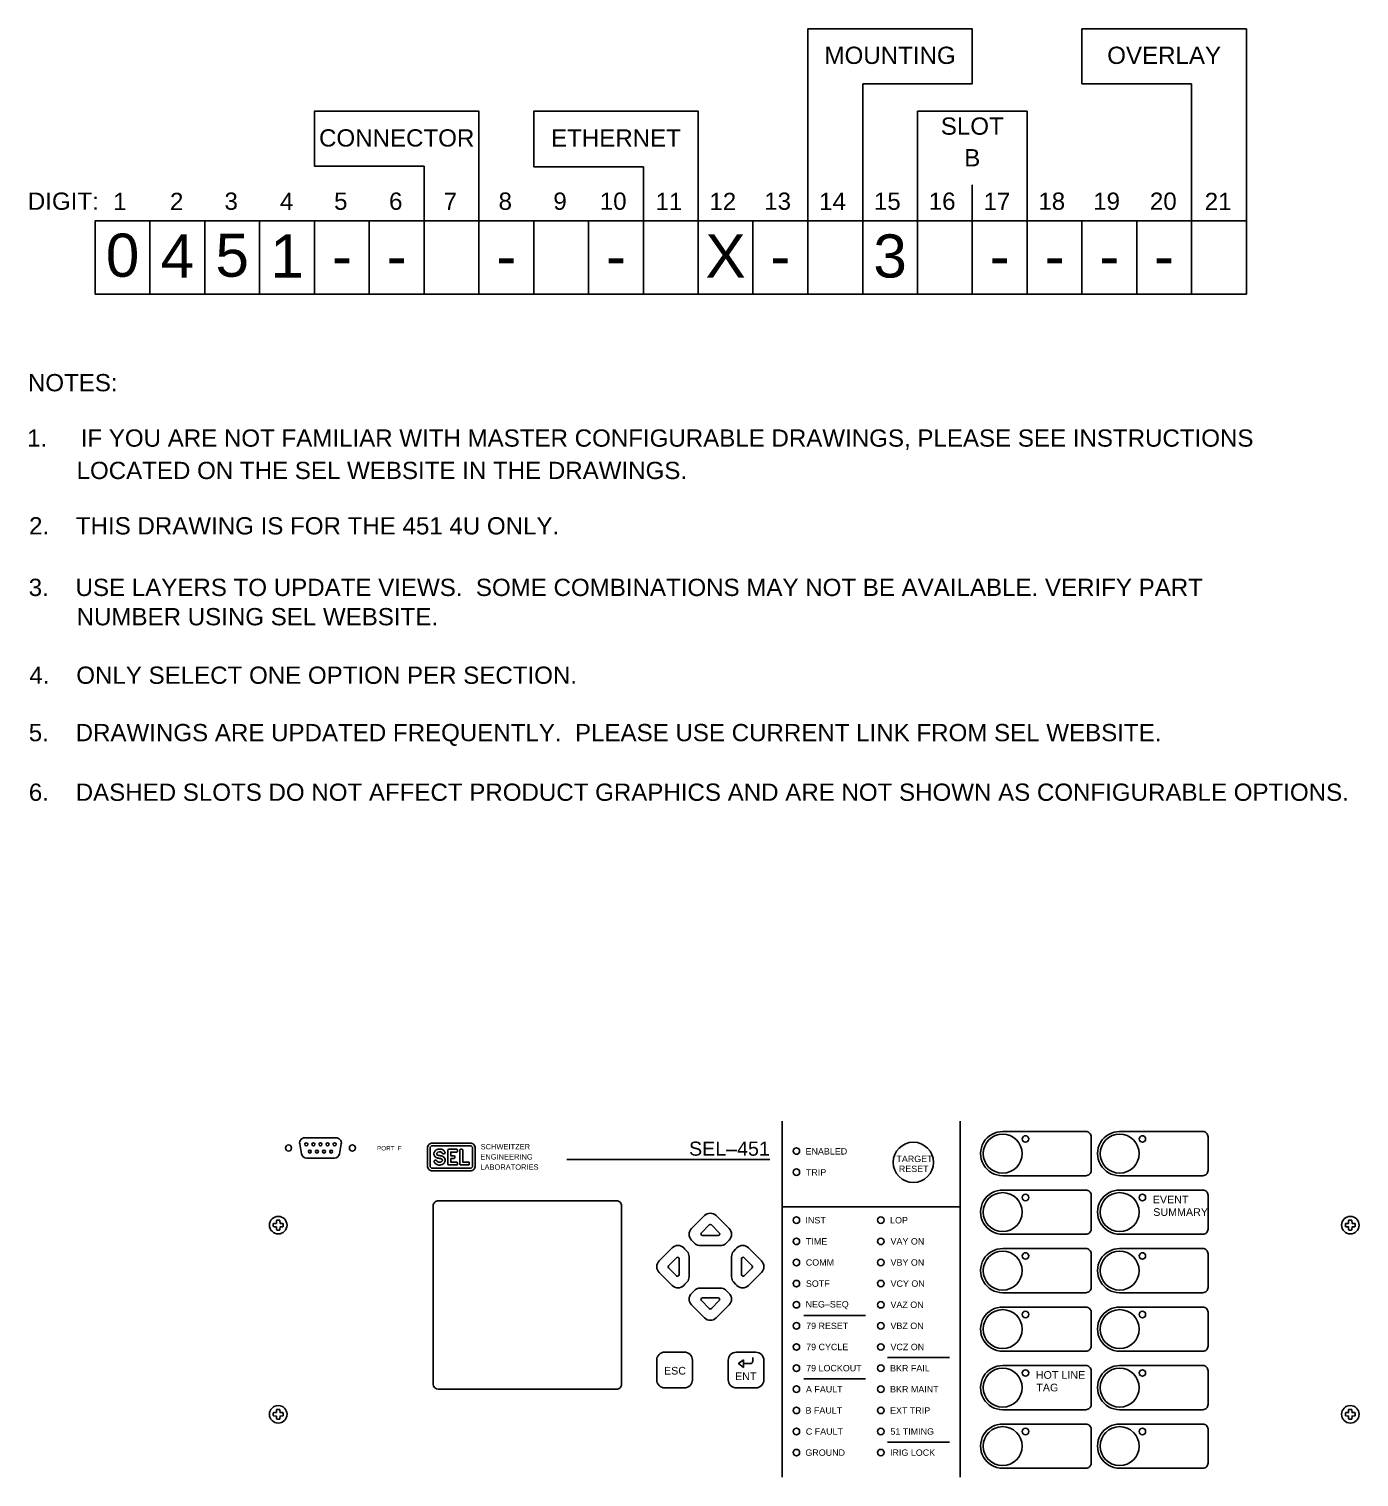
# Model space of a CAD drawing. Extents: x 1 to 47, y 1 to 35.
# Drawn here: x 0.99 to 21.46, y 12.72 to 35 of the extents above; entities that cross this region are included whole.
import ezdxf
from ezdxf.enums import TextEntityAlignment as Align

# ---------------------------------------------------------------- set-up
doc = ezdxf.new("R2010")
doc.units = 0
doc.header["$MEASUREMENT"] = 0
doc.layers.add('6.00_____[DWG]', color=7, linetype='CONTINUOUS')
doc.styles.add('Arial', font='arial.ttf')

msp = doc.modelspace()

# ---------------------------------------------------------------- linework, layer by layer
at = {"layer": '6.00_____[DWG]'}
for points in [[(13.82, 34.156), (15.507, 34.156), (15.507, 35), (12.976, 35), (12.976, 32.047), (13.82, 32.047), (13.82, 34.156)], [(18.882, 34.156), (17.195, 34.156), (17.195, 35), (19.726, 35), (19.726, 32.047), (18.882, 32.047), (18.882, 34.156)], [(7.07, 32.891), (5.382, 32.891), (5.382, 33.734), (7.913, 33.734), (7.913, 32.047), (7.07, 32.047), (7.07, 32.891)], [(10.445, 32.881), (8.757, 32.881), (8.757, 33.734), (11.289, 33.734), (11.289, 32.047), (10.445, 32.047), (10.445, 32.881)], [(16.351, 32.047), (16.351, 33.734), (14.664, 33.734), (14.664, 32.047), (16.351, 32.047)], [(15.507, 32.602), (15.507, 32.047)], [(2.851, 30.922), (2.007, 30.922), (2.007, 32.047), (2.851, 32.047), (2.851, 30.922)], [(3.695, 30.922), (2.851, 30.922), (2.851, 32.047), (3.695, 32.047), (3.695, 30.922)], [(4.538, 30.922), (3.695, 30.922), (3.695, 32.047), (4.538, 32.047), (4.538, 30.922)], [(5.382, 30.922), (4.538, 30.922), (4.538, 32.047), (5.382, 32.047), (5.382, 30.922)], [(6.226, 30.922), (5.382, 30.922), (5.382, 32.047), (6.226, 32.047), (6.226, 30.922)], [(7.07, 30.922), (6.226, 30.922), (6.226, 32.047), (7.07, 32.047), (7.07, 30.922)], [(7.913, 30.922), (7.07, 30.922), (7.07, 32.047), (7.913, 32.047), (7.913, 30.922)], [(8.757, 30.922), (7.913, 30.922), (7.913, 32.047), (8.757, 32.047), (8.757, 30.922)], [(9.601, 30.922), (8.757, 30.922), (8.757, 32.047), (9.601, 32.047), (9.601, 30.922)], [(10.445, 30.922), (9.601, 30.922), (9.601, 32.047), (10.445, 32.047), (10.445, 30.922)], [(11.289, 30.922), (10.445, 30.922), (10.445, 32.047), (11.289, 32.047), (11.289, 30.922)], [(12.132, 30.922), (11.289, 30.922), (11.289, 32.047), (12.132, 32.047), (12.132, 30.922)], [(12.976, 30.922), (12.132, 30.922), (12.132, 32.047), (12.976, 32.047), (12.976, 30.922)], [(13.82, 30.922), (12.976, 30.922), (12.976, 32.047), (13.82, 32.047), (13.82, 30.922)], [(14.664, 30.922), (13.82, 30.922), (13.82, 32.047), (14.664, 32.047), (14.664, 30.922)], [(15.507, 30.922), (14.664, 30.922), (14.664, 32.047), (15.507, 32.047), (15.507, 30.922)], [(16.351, 30.922), (15.507, 30.922), (15.507, 32.047), (16.351, 32.047), (16.351, 30.922)], [(17.195, 30.922), (16.351, 30.922), (16.351, 32.047), (17.195, 32.047), (17.195, 30.922)], [(18.038, 30.922), (17.195, 30.922), (17.195, 32.047), (18.038, 32.047), (18.038, 30.922)], [(18.882, 30.922), (18.038, 30.922), (18.038, 32.047), (18.882, 32.047), (18.882, 30.922)], [(19.726, 30.922), (18.882, 30.922), (18.882, 32.047), (19.726, 32.047), (19.726, 30.922)], [(12.58, 18.199), (12.58, 12.723)], [(15.32, 18.199), (15.32, 12.723)], [(12.391, 17.609), (9.267, 17.609)], [(12.58, 16.881), (15.32, 16.881)], [(12.912, 15.211), (13.866, 15.211)], [(14.202, 14.561), (15.156, 14.561)], [(12.912, 14.236), (13.866, 14.236)], [(14.202, 13.261), (15.156, 13.261)]]:
    msp.add_lwpolyline(points, dxfattribs=at)
for points in [[(5.233, 17.941), (5.717, 17.941, -0.46318), (5.795, 17.849), (5.768, 17.696, -0.363045), (5.69, 17.63), (5.26, 17.63, -0.360245), (5.182, 17.695), (5.155, 17.849, -0.463312)], [(7.855, 17.508, -0.414214), (7.782, 17.434), (7.197, 17.434, -0.414214), (7.123, 17.508), (7.123, 17.786, -0.414214), (7.197, 17.86), (7.782, 17.86, -0.414214), (7.855, 17.786)], [(15.979, 18.039, 1.005574), (15.975, 17.359), (17.256, 17.359, 0.414214), (17.336, 17.439), (17.336, 17.959, 0.414214), (17.256, 18.039), (15.975, 18.039)], [(17.779, 18.039, 1.005574), (17.775, 17.359), (19.056, 17.359, 0.414214), (19.136, 17.439), (19.136, 17.959, 0.414214), (19.056, 18.039), (17.775, 18.039)], [(7.816, 17.508, -0.414214), (7.782, 17.473), (7.197, 17.473, -0.414214), (7.162, 17.508), (7.162, 17.786, -0.414214), (7.197, 17.821), (7.782, 17.821, -0.414214), (7.816, 17.786)], [(7.304, 17.769, 0.192116), (7.241, 17.744, 0.12608), (7.222, 17.707, 0.336344), (7.257, 17.639, 0.087668), (7.307, 17.625, -0.022201), (7.322, 17.623, -0.039737), (7.333, 17.619, -0.23043), (7.351, 17.601, -0.182747), (7.349, 17.587, -0.221111), (7.316, 17.568, -0.058363), (7.295, 17.568, -0.13415), (7.273, 17.579, 0.006668), (7.261, 17.594, 0.085557), (7.258, 17.596, 0.231613), (7.229, 17.593, 0.170757), (7.223, 17.586, 0.118457), (7.224, 17.574, 0.153081), (7.25, 17.542, 0.186266), (7.312, 17.523, 0.192116), (7.374, 17.548, 0.12608), (7.394, 17.586, 0.336344), (7.359, 17.654, 0.087668), (7.308, 17.668, -0.022201), (7.294, 17.67, -0.039737), (7.283, 17.673, -0.23043), (7.265, 17.691, -0.182747), (7.266, 17.706, -0.221111), (7.3, 17.724, -0.058363), (7.321, 17.725, -0.13415), (7.343, 17.714, 0.006668), (7.355, 17.699, 0.085557), (7.357, 17.697, 0.231613), (7.387, 17.699, 0.170757), (7.393, 17.707, 0.118457), (7.391, 17.719, 0.153081), (7.366, 17.751, 0.186266)], [(7.479, 17.624), (7.479, 17.568), (7.571, 17.568, -0.424366), (7.582, 17.557), (7.582, 17.537, -0.404134), (7.571, 17.525), (7.449, 17.525, -0.432614), (7.437, 17.538), (7.437, 17.753, -0.396049), (7.449, 17.766), (7.571, 17.766, -0.424366), (7.582, 17.754), (7.582, 17.734, -0.404134), (7.571, 17.723), (7.479, 17.723), (7.479, 17.667), (7.533, 17.667, -0.353971), (7.541, 17.657), (7.541, 17.657), (7.541, 17.634, -0.353971), (7.533, 17.624)], [(7.632, 17.766), (7.653, 17.766, -0.432614), (7.665, 17.753), (7.665, 17.568), (7.754, 17.568, -0.424366), (7.765, 17.557), (7.765, 17.537, -0.404134), (7.754, 17.525), (7.632, 17.525, -0.432614), (7.62, 17.538), (7.62, 17.753, -0.396049)], [(7.21, 14.154), (7.21, 16.894, -0.414219), (7.29, 16.974), (10.03, 16.974, -0.414264), (10.11, 16.894), (10.11, 14.154, -0.41431), (10.03, 14.074), (7.29, 14.074, -0.414061)], [(15.979, 17.139, 1.005574), (15.975, 16.459), (17.256, 16.459, 0.414214), (17.336, 16.539), (17.336, 17.059, 0.414214), (17.256, 17.139), (15.975, 17.139)], [(17.779, 17.139, 1.005574), (17.775, 16.459), (19.056, 16.459, 0.414214), (19.136, 16.539), (19.136, 17.059, 0.414214), (19.056, 17.139), (17.775, 17.139)], [(11.631, 16.286, 0.176539), (11.709, 16.313), (11.746, 16.349), (11.765, 16.368, 0.414214), (11.765, 16.545), (11.563, 16.746, 0.414214), (11.387, 16.746), (11.185, 16.545, 0.414214), (11.185, 16.368), (11.204, 16.349), (11.241, 16.313, 0.176539), (11.319, 16.286)], [(11.492, 16.602), (11.613, 16.48, -0.66386), (11.596, 16.44), (11.354, 16.44, -0.66386), (11.337, 16.48), (11.458, 16.602, -0.408376)], [(11.147, 15.803, -0.176539), (11.12, 15.725), (11.085, 15.688), (11.066, 15.669, -0.414214), (10.889, 15.669), (10.687, 15.87, -0.414214), (10.687, 16.047), (10.889, 16.249, -0.414214), (11.066, 16.249), (11.085, 16.23), (11.12, 16.193, -0.176539), (11.147, 16.114)], [(11.803, 15.803, 0.176539), (11.83, 15.725), (11.865, 15.688), (11.884, 15.669, 0.414214), (12.061, 15.669), (12.263, 15.87, 0.414214), (12.263, 16.047), (12.061, 16.249, 0.414214), (11.884, 16.249), (11.865, 16.23), (11.83, 16.193, 0.176539), (11.803, 16.114)], [(10.832, 15.942), (10.953, 15.82, 0.66386), (10.994, 15.837), (10.994, 16.08, 0.66386), (10.953, 16.097), (10.832, 15.975, 0.408376)], [(12.118, 15.942), (11.997, 15.82, -0.66386), (11.956, 15.837), (11.956, 16.08, -0.66386), (11.997, 16.097), (12.118, 15.975, -0.408376)], [(15.979, 16.239, 1.005574), (15.975, 15.559), (17.256, 15.559, 0.414214), (17.336, 15.639), (17.336, 16.159, 0.414214), (17.256, 16.239), (15.975, 16.239)], [(17.779, 16.239, 1.005574), (17.775, 15.559), (19.056, 15.559, 0.414214), (19.136, 15.639), (19.136, 16.159, 0.414214), (19.056, 16.239), (17.775, 16.239)], [(11.631, 15.631, -0.176539), (11.709, 15.604), (11.746, 15.568), (11.765, 15.549, -0.414214), (11.765, 15.372), (11.563, 15.171, -0.414214), (11.387, 15.171), (11.185, 15.372, -0.414214), (11.185, 15.549), (11.204, 15.568), (11.241, 15.604, -0.176539), (11.319, 15.631)], [(11.492, 15.315), (11.613, 15.437, 0.66386), (11.596, 15.478), (11.354, 15.478, 0.66386), (11.337, 15.437), (11.458, 15.315, 0.408376)], [(15.979, 15.339, 1.005574), (15.975, 14.659), (17.256, 14.659, 0.414214), (17.336, 14.739), (17.336, 15.259, 0.414214), (17.256, 15.339), (15.975, 15.339)], [(17.779, 15.339, 1.005574), (17.775, 14.659), (19.056, 14.659, 0.414214), (19.136, 14.739), (19.136, 15.259, 0.414214), (19.056, 15.339), (17.775, 15.339)], [(10.775, 14.645), (11.075, 14.645, -0.414214), (11.2, 14.52), (11.2, 14.22, -0.414214), (11.075, 14.095), (10.775, 14.095, -0.414214), (10.65, 14.22), (10.65, 14.52, -0.414214)], [(11.875, 14.644), (12.175, 14.644, -0.414214), (12.3, 14.519), (12.3, 14.219, -0.414214), (12.175, 14.094), (11.875, 14.094, -0.414214), (11.75, 14.219), (11.75, 14.519, -0.414214)], [(15.979, 14.439, 1.005574), (15.975, 13.759), (17.256, 13.759, 0.414214), (17.336, 13.839), (17.336, 14.359, 0.414214), (17.256, 14.439), (15.975, 14.439)], [(17.779, 14.439, 1.005574), (17.775, 13.759), (19.056, 13.759, 0.414214), (19.136, 13.839), (19.136, 14.359, 0.414214), (19.056, 14.439), (17.775, 14.439)], [(15.979, 13.539, 1.005574), (15.975, 12.859), (17.256, 12.859, 0.414214), (17.336, 12.939), (17.336, 13.459, 0.414214), (17.256, 13.539), (15.975, 13.539)], [(17.779, 13.539, 1.005574), (17.775, 12.859), (19.056, 12.859, 0.414214), (19.136, 12.939), (19.136, 13.459, 0.414214), (19.056, 13.539), (17.775, 13.539)]]:
    msp.add_lwpolyline(points, format="xyb", close=True, dxfattribs=at)
for points in [[(4.842, 16.675, -0.391794), (4.85, 16.667), (4.852, 16.627, 0.399739), (4.853, 16.626), (4.893, 16.624, -0.391859), (4.901, 16.616), (4.901, 16.582, -0.391764), (4.893, 16.573), (4.853, 16.571, 0.399816), (4.852, 16.57), (4.85, 16.53, -0.391825), (4.842, 16.522), (4.825, 16.522), (4.808, 16.522, -0.391806), (4.8, 16.53), (4.798, 16.57, 0.399638), (4.797, 16.571), (4.757, 16.573, -0.391814), (4.749, 16.582), (4.749, 16.616, -0.39186), (4.757, 16.624), (4.797, 16.626, 0.399739), (4.798, 16.627), (4.8, 16.667, -0.391769), (4.808, 16.675), (4.825, 16.675), (4.842, 16.675)], [(21.342, 16.675, -0.391794), (21.35, 16.667), (21.352, 16.627, 0.399739), (21.353, 16.626), (21.393, 16.624, -0.391859), (21.401, 16.616), (21.401, 16.582, -0.391764), (21.393, 16.573), (21.353, 16.571, 0.399816), (21.352, 16.57), (21.35, 16.53, -0.391825), (21.342, 16.522), (21.325, 16.522), (21.308, 16.522, -0.391806), (21.3, 16.53), (21.298, 16.57, 0.399638), (21.297, 16.571), (21.257, 16.573, -0.391814), (21.249, 16.582), (21.249, 16.616, -0.39186), (21.257, 16.624), (21.297, 16.626, 0.399739), (21.298, 16.627), (21.3, 16.667, -0.391769), (21.308, 16.675), (21.325, 16.675), (21.342, 16.675)], [(11.984, 14.469), (12.092, 14.469, 0.414214), (12.127, 14.504), (12.127, 14.561)], [(4.842, 13.765, -0.391794), (4.85, 13.757), (4.852, 13.717, 0.399739), (4.853, 13.716), (4.893, 13.714, -0.391859), (4.901, 13.706), (4.901, 13.672, -0.391764), (4.893, 13.663), (4.853, 13.661, 0.399816), (4.852, 13.66), (4.85, 13.62, -0.391825), (4.842, 13.612), (4.825, 13.612), (4.808, 13.612, -0.391806), (4.8, 13.62), (4.798, 13.66, 0.399638), (4.797, 13.661), (4.757, 13.663, -0.391814), (4.749, 13.672), (4.749, 13.706, -0.39186), (4.757, 13.714), (4.797, 13.716, 0.399739), (4.798, 13.717), (4.8, 13.757, -0.391769), (4.808, 13.765), (4.825, 13.765), (4.842, 13.765)], [(21.342, 13.765, -0.391794), (21.35, 13.757), (21.352, 13.717, 0.399739), (21.353, 13.716), (21.393, 13.714, -0.391859), (21.401, 13.706), (21.401, 13.672, -0.391764), (21.393, 13.663), (21.353, 13.661, 0.399816), (21.352, 13.66), (21.35, 13.62, -0.391825), (21.342, 13.612), (21.325, 13.612), (21.308, 13.612, -0.391806), (21.3, 13.62), (21.298, 13.66, 0.399638), (21.297, 13.661), (21.257, 13.663, -0.391814), (21.249, 13.672), (21.249, 13.706, -0.39186), (21.257, 13.714), (21.297, 13.716, 0.399739), (21.298, 13.717), (21.3, 13.757, -0.391769), (21.308, 13.765), (21.325, 13.765), (21.342, 13.765)]]:
    msp.add_lwpolyline(points, format="xyb", dxfattribs=at)
msp.add_lwpolyline([(11.984, 14.527), (11.909, 14.469), (11.984, 14.411)], close=True, dxfattribs=at)
for centre, radius in [((4.983, 17.786), 0.047), ((5.257, 17.842), 0.0225), ((5.366, 17.842), 0.0225), ((5.475, 17.842), 0.0225), ((5.584, 17.842), 0.0225), ((5.693, 17.842), 0.0225), ((5.967, 17.786), 0.047), ((14.6, 17.564), 0.31), ((16.325, 17.924), 0.05), ((18.125, 17.924), 0.05), ((5.311, 17.73), 0.0225), ((5.42, 17.73), 0.0225), ((5.529, 17.73), 0.0225), ((5.639, 17.73), 0.0225), ((12.8, 17.739), 0.05), ((12.8, 17.414), 0.05), ((16.325, 17.024), 0.05), ((18.125, 17.024), 0.05), ((4.825, 16.599), 0.135), ((12.8, 16.674), 0.05), ((14.1, 16.674), 0.05), ((21.325, 16.599), 0.135), ((12.8, 16.349), 0.05), ((14.1, 16.349), 0.05), ((12.8, 16.024), 0.05), ((14.1, 16.024), 0.05), ((16.325, 16.124), 0.05), ((18.125, 16.124), 0.05), ((12.8, 15.699), 0.05), ((14.1, 15.699), 0.05), ((12.8, 15.374), 0.05), ((14.1, 15.374), 0.05), ((16.325, 15.224), 0.05), ((18.125, 15.224), 0.05), ((12.8, 15.049), 0.05), ((14.1, 15.049), 0.05), ((12.8, 14.724), 0.05), ((14.1, 14.724), 0.05), ((12.8, 14.399), 0.05), ((14.1, 14.399), 0.05), ((16.325, 14.324), 0.05), ((18.125, 14.324), 0.05), ((12.8, 14.074), 0.05), ((14.1, 14.074), 0.05), ((4.825, 13.689), 0.135), ((21.325, 13.689), 0.135), ((12.8, 13.749), 0.05), ((14.1, 13.749), 0.05), ((12.8, 13.424), 0.05), ((14.1, 13.424), 0.05), ((16.325, 13.424), 0.05), ((18.125, 13.424), 0.05), ((12.8, 13.099), 0.05), ((14.1, 13.099), 0.05)]:
    msp.add_circle(centre, radius, dxfattribs=at)
for centre in [(15.975, 17.699), (17.775, 17.699), (15.975, 16.799), (17.775, 16.799), (15.975, 15.899), (17.775, 15.899), (15.975, 14.999), (17.775, 14.999), (15.975, 14.099), (17.775, 14.099), (15.975, 13.199), (17.775, 13.199)]:
    msp.add_ellipse(centre, major_axis=(0.3, 0), ratio=0.999907, dxfattribs=at)

# ---------------------------------------------------------------- texts
at = {"layer": '6.00_____[DWG]', "style": 'Arial'}
for s, height, p in [('MOUNTING', 0.2655, (14.242, 34.462)), ('OVERLAY', 0.2655, (18.46, 34.462)), ('SLOT', 0.2655, (15.507, 33.373)), ('CONNECTOR', 0.2655, (6.648, 33.191)), ('ETHERNET', 0.2655, (10.023, 33.191)), ('B', 0.266, (15.507, 32.886)), ('0', 0.664, (2.429, 31.188)), ('4', 0.664, (3.273, 31.176)), ('5', 0.664, (4.116, 31.188)), ('1', 0.664, (4.96, 31.176)), ('X', 0.664, (11.71, 31.176)), ('3', 0.664, (14.242, 31.176)), ('-', 0.664, (5.804, 31.176)), ('-', 0.664, (6.648, 31.176)), ('-', 0.664, (8.335, 31.176)), ('-', 0.664, (10.023, 31.176)), ('-', 0.664, (12.554, 31.176)), ('-', 0.664, (15.929, 31.176)), ('-', 0.664, (16.773, 31.176)), ('-', 0.664, (17.617, 31.176)), ('-', 0.664, (18.46, 31.176))]:
    msp.add_text(s, height=height, dxfattribs=at).set_placement(p, align=Align.CENTER)
for s, height, p in [('DIGIT:', 0.2655, (0.971, 32.218)), ('1', 0.266, (2.284, 32.214)), ('2', 0.266, (3.158, 32.214)), ('3', 0.266, (3.997, 32.218)), ('4', 0.266, (4.851, 32.214)), ('5', 0.266, (5.684, 32.218)), ('6', 0.266, (6.53, 32.218)), ('7', 0.266, (7.37, 32.214)), ('8', 0.266, (8.216, 32.218)), ('9', 0.266, (9.059, 32.218)), ('10', 0.2655, (9.774, 32.218)), ('11', 0.2655, (10.632, 32.214)), ('12', 0.2655, (11.461, 32.214)), ('13', 0.2655, (12.305, 32.218)), ('14', 0.2655, (13.149, 32.214)), ('15', 0.2655, (13.993, 32.218)), ('16', 0.2655, (14.837, 32.218)), ('17', 0.2655, (15.68, 32.214)), ('18', 0.2655, (16.524, 32.218)), ('19', 0.2655, (17.368, 32.218)), ('20', 0.2655, (18.241, 32.218)), ('21', 0.2655, (19.085, 32.214)), ('NOTES:', 0.2655, (0.972, 29.426)), ('1.     IF YOU ARE NOT FAMILIAR WITH MASTER CONFIGURABLE DRAWINGS, PLEASE SEE INSTRUCTIONS', 0.2655, (0.96, 28.574)), ('       LOCATED ON THE SEL WEBSITE IN THE DRAWINGS.', 0.2655, (1, 28.076)), ('2.    THIS DRAWING IS FOR THE 451 4U ONLY.', 0.2655, (0.989, 27.224)), ('3.    USE LAYERS TO UPDATE VIEWS.  SOME COMBINATIONS MAY NOT BE AVAILABLE. VERIFY PART', 0.2655, (0.984, 26.277)), ('       NUMBER USING SEL WEBSITE.', 0.2655, (1, 25.826)), ('4.    ONLY SELECT ONE OPTION PER SECTION.', 0.2655, (0.995, 24.926)), ('5.    DRAWINGS ARE UPDATED FREQUENTLY.  PLEASE USE CURRENT LINK FROM SEL WEBSITE.', 0.2655, (0.985, 24.043)), ('6.    DASHED SLOTS DO NOT AFFECT PRODUCT GRAPHICS AND ARE NOT SHOWN AS CONFIGURABLE OPTIONS.', 0.2655, (0.986, 23.126)), ('SCHWEITZER', 0.0824, (7.94, 17.764)), ('PORT  F', 0.0688, (6.346, 17.747)), ('ENGINEERING', 0.08238, (7.936, 17.608)), ('ENABLED', 0.0983, (12.941, 17.685)), ('TARGET', 0.0983, (14.339, 17.569)), ('LABORATORIES', 0.08238, (7.936, 17.451)), ('TRIP', 0.0983, (12.947, 17.361)), ('RESET', 0.0983, (14.377, 17.416)), ('EVENT', 0.118, (18.285, 16.934)), ('INST', 0.0983, (12.94, 16.625)), ('LOP', 0.0983, (14.242, 16.625)), ('SUMMARY', 0.118, (18.292, 16.741)), ('TIME', 0.0983, (12.947, 16.3)), ('VAY ON', 0.0983, (14.249, 16.3)), ('COMM', 0.0983, (12.945, 15.975)), ('VBY ON', 0.0983, (14.249, 15.975)), ('SOTF', 0.0983, (12.946, 15.65)), ('VCY ON', 0.0983, (14.249, 15.65)), ('NEG–SEQ', 0.0983, (12.941, 15.332)), ('VAZ ON', 0.0983, (14.248, 15.325)), ('79 RESET', 0.0983, (12.95, 15)), ('VBZ ON', 0.0983, (14.248, 15)), ('79 CYCLE', 0.0983, (12.95, 14.675)), ('VCZ ON', 0.0983, (14.248, 14.675)), ('ESC', 0.118, (10.762, 14.3)), ('ENT', 0.118, (11.856, 14.214)), ('79 LOCKOUT', 0.0983, (12.95, 14.35)), ('BKR FAIL', 0.0983, (14.242, 14.348)), ('HOT LINE', 0.118, (16.485, 14.235)), ('A FAULT', 0.0983, (12.947, 14.025)), ('BKR MAINT', 0.0983, (14.242, 14.025)), ('TAG', 0.118, (16.492, 14.041)), ('B FAULT', 0.0983, (12.94, 13.7)), ('EXT TRIP', 0.0983, (14.242, 13.698)), ('C FAULT', 0.0983, (12.945, 13.375)), ('51 TIMING', 0.0983, (14.247, 13.375)), ('GROUND', 0.0983, (12.938, 13.05)), ('IRIG LOCK', 0.0983, (14.241, 13.05))]:
    msp.add_text(s, height=height, dxfattribs=at).set_placement(p)
msp.add_text('SEL–451', height=0.2163, dxfattribs=at).set_placement((12.391, 17.667), align=Align.RIGHT)

doc.saveas('drawing.dxf')
